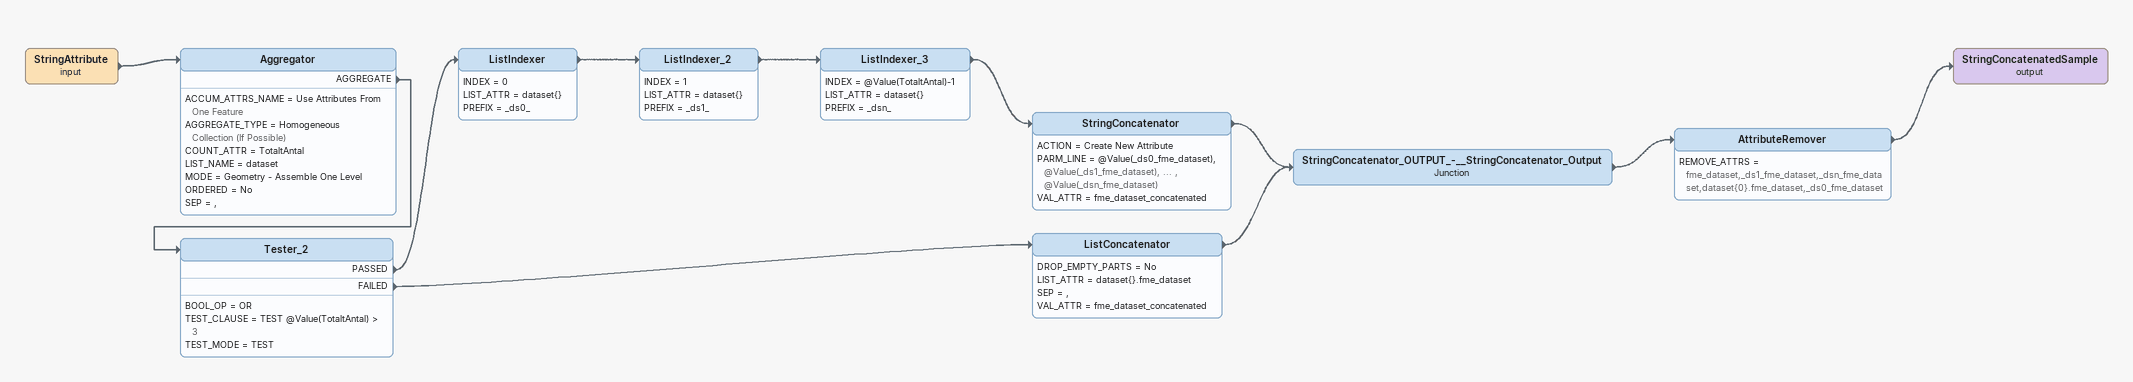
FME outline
StringAttribute (input)
    -> Aggregator
Aggregator
    ACCUM_ATTRS_NAME = Use Attributes From One Feature
    AGGREGATE_TYPE = Homogeneous Collection (If Possible)
    COUNT_ATTR = TotaltAntal
    LIST_NAME = dataset
    MODE = Geometry - Assemble One Level
    ORDERED = No
    SEP = ,
    AGGREGATE -> Tester_2
Tester_2
    BOOL_OP = OR
    TEST_CLAUSE = TEST @Value(TotaltAntal) > 3
    TEST_MODE = TEST
    PASSED -> ListIndexer
    FAILED -> ListConcatenator
ListIndexer
    INDEX = 0
    LIST_ATTR = dataset{}
    PREFIX = _ds0_
    -> ListIndexer_2
ListIndexer_2
    INDEX = 1
    LIST_ATTR = dataset{}
    PREFIX = _ds1_
    -> ListIndexer_3
ListIndexer_3
    INDEX = @Value(TotaltAntal)-1
    LIST_ATTR = dataset{}
    PREFIX = _dsn_
    -> StringConcatenator
StringConcatenator
    ACTION = Create New Attribute
    PARM_LINE = @Value(_ds0_fme_dataset), @Value(_ds1_fme_dataset), ... , @Value(_dsn_fme_dataset)
    VAL_ATTR = fme_dataset_concatenated
    -> StringConcatenator_OUTPUT_-__StringConcatenator_Output
ListConcatenator
    DROP_EMPTY_PARTS = No
    LIST_ATTR = dataset{}.fme_dataset
    SEP = ,
    VAL_ATTR = fme_dataset_concatenated
    -> StringConcatenator_OUTPUT_-__StringConcatenator_Output
StringConcatenator_OUTPUT_-__StringConcatenator_Output: Junction
    -> AttributeRemover
AttributeRemover
    REMOVE_ATTRS = fme_dataset,_ds1_fme_dataset,_dsn_fme_dataset,dataset{0}.fme_dataset,_ds0_fme_dataset
    -> StringConcatenatedSample (output)
StringConcatenatedSample (output)
